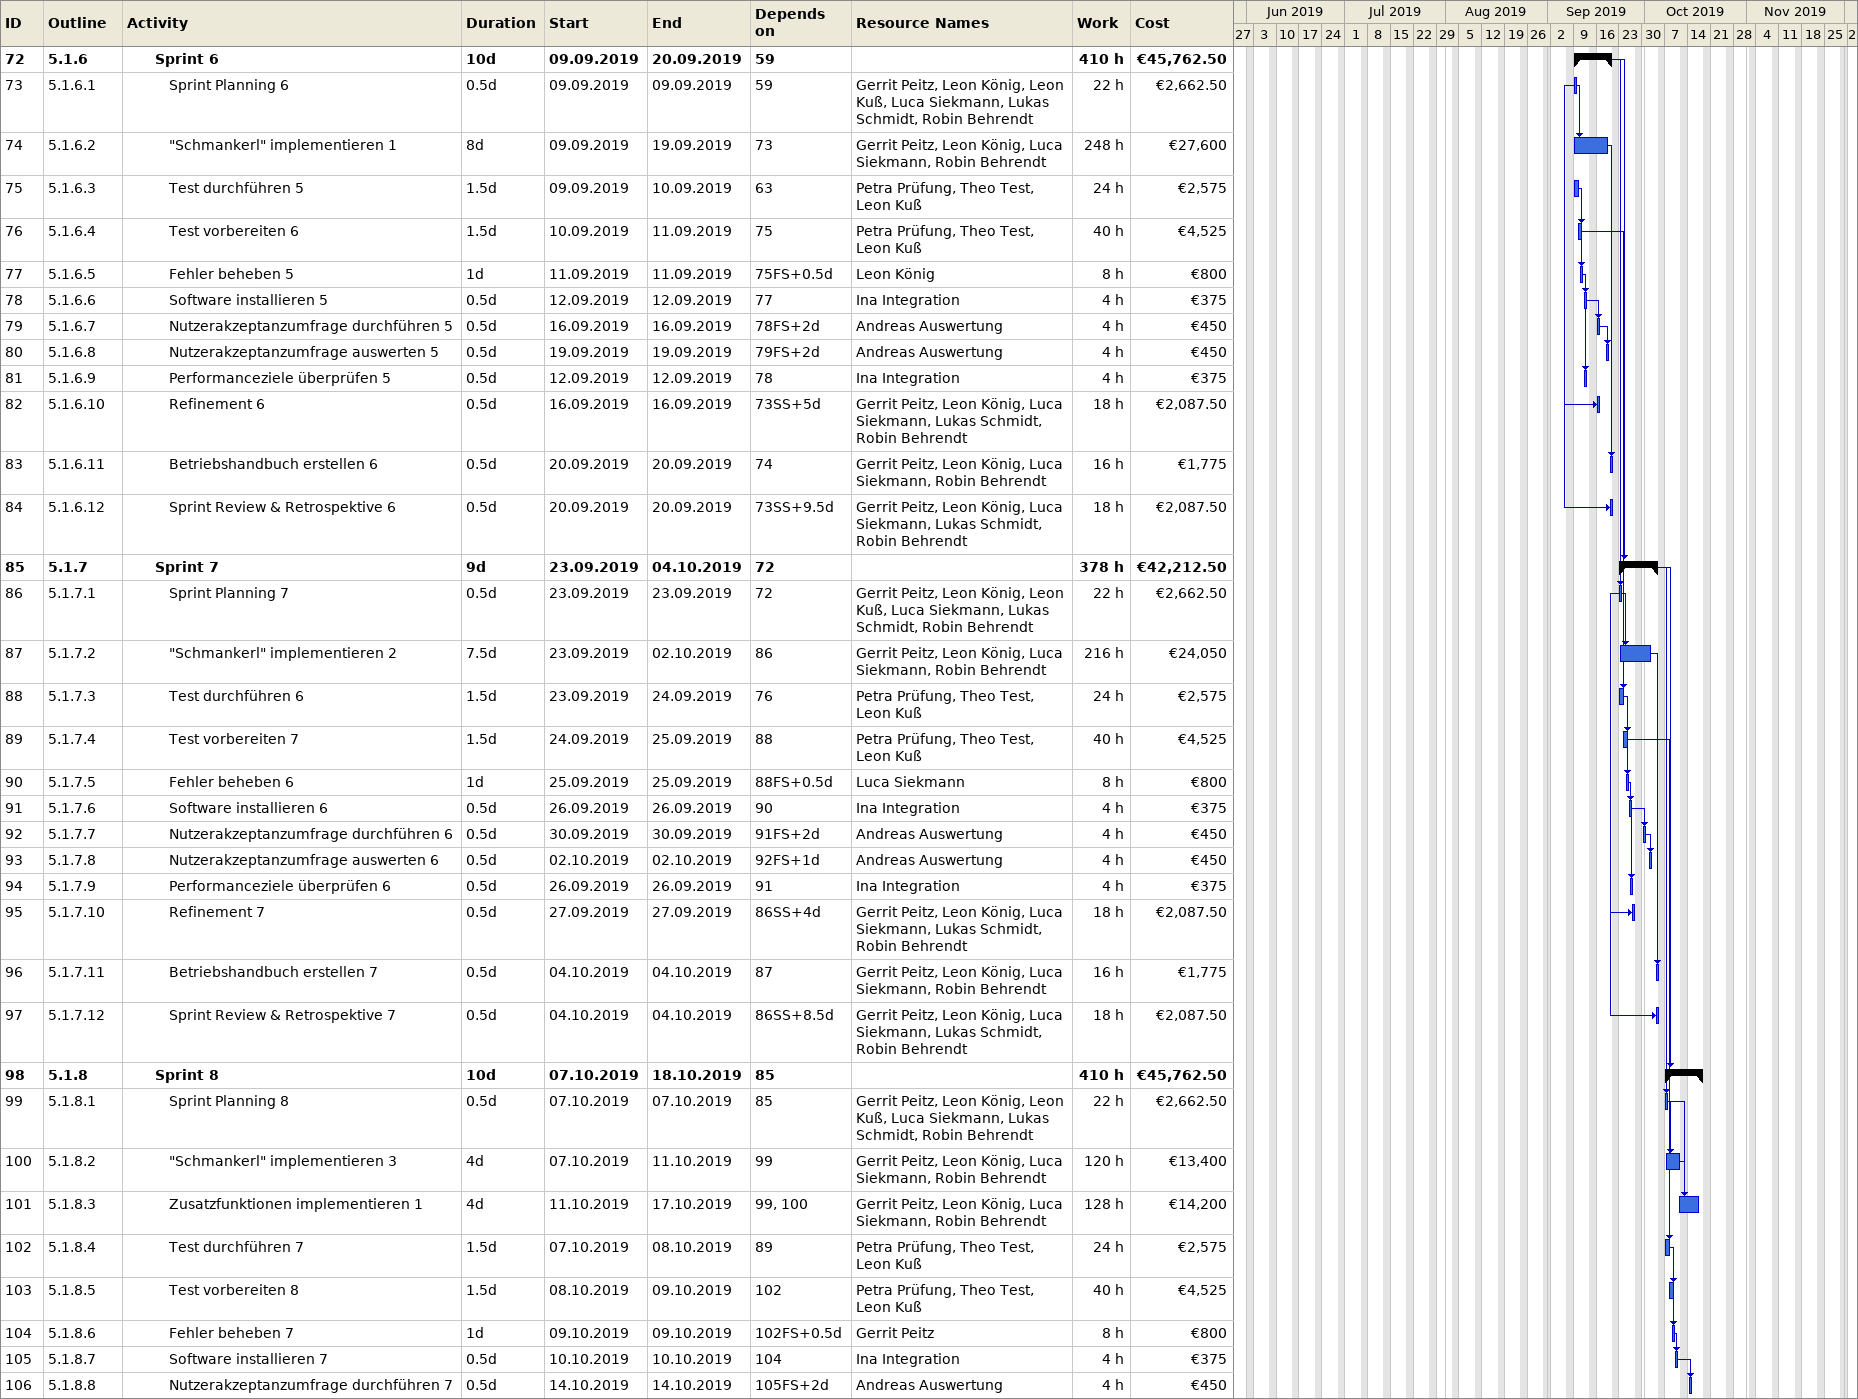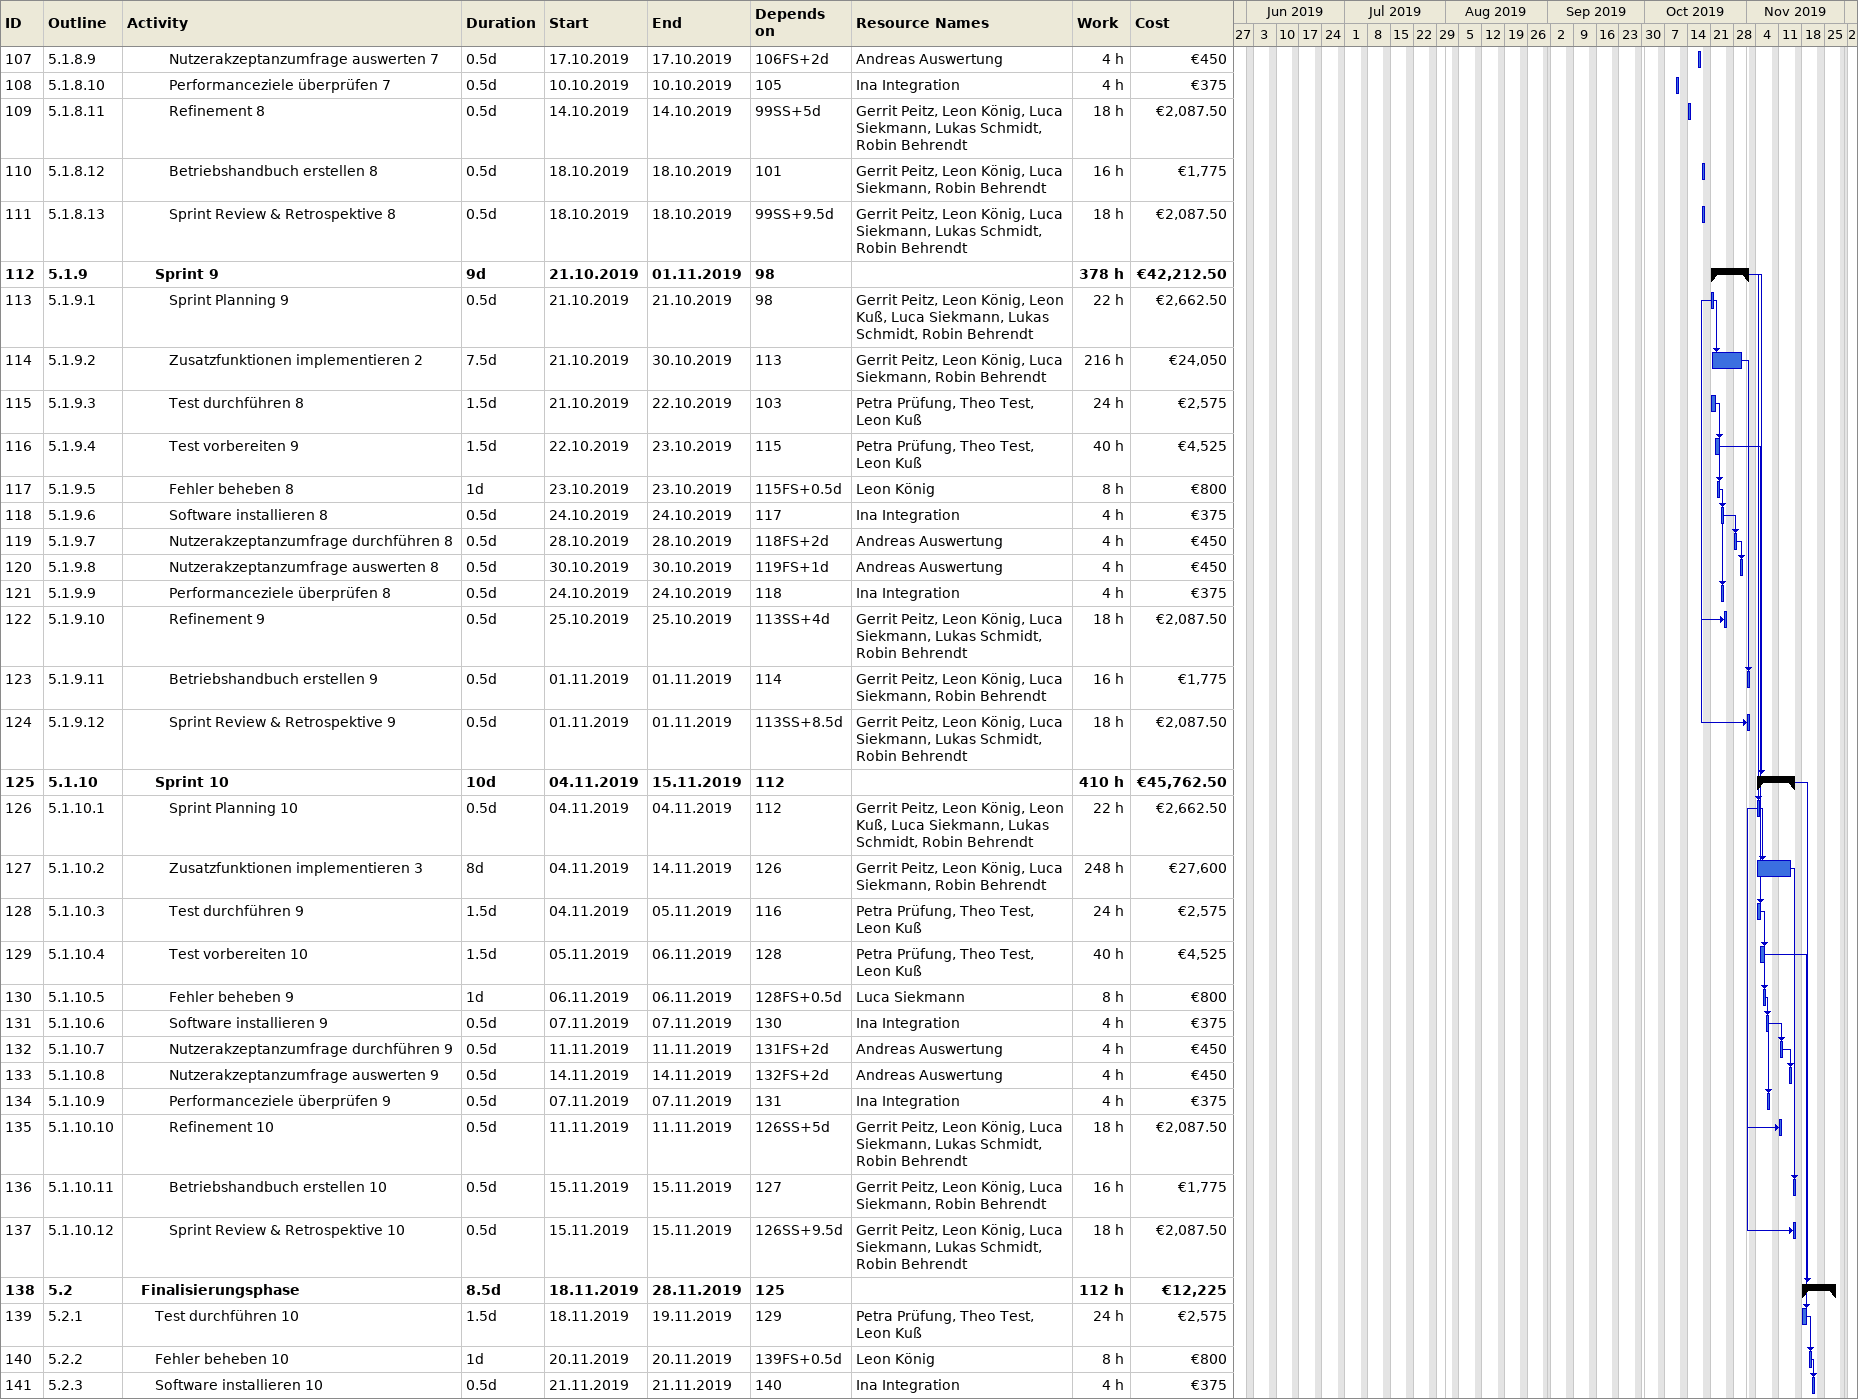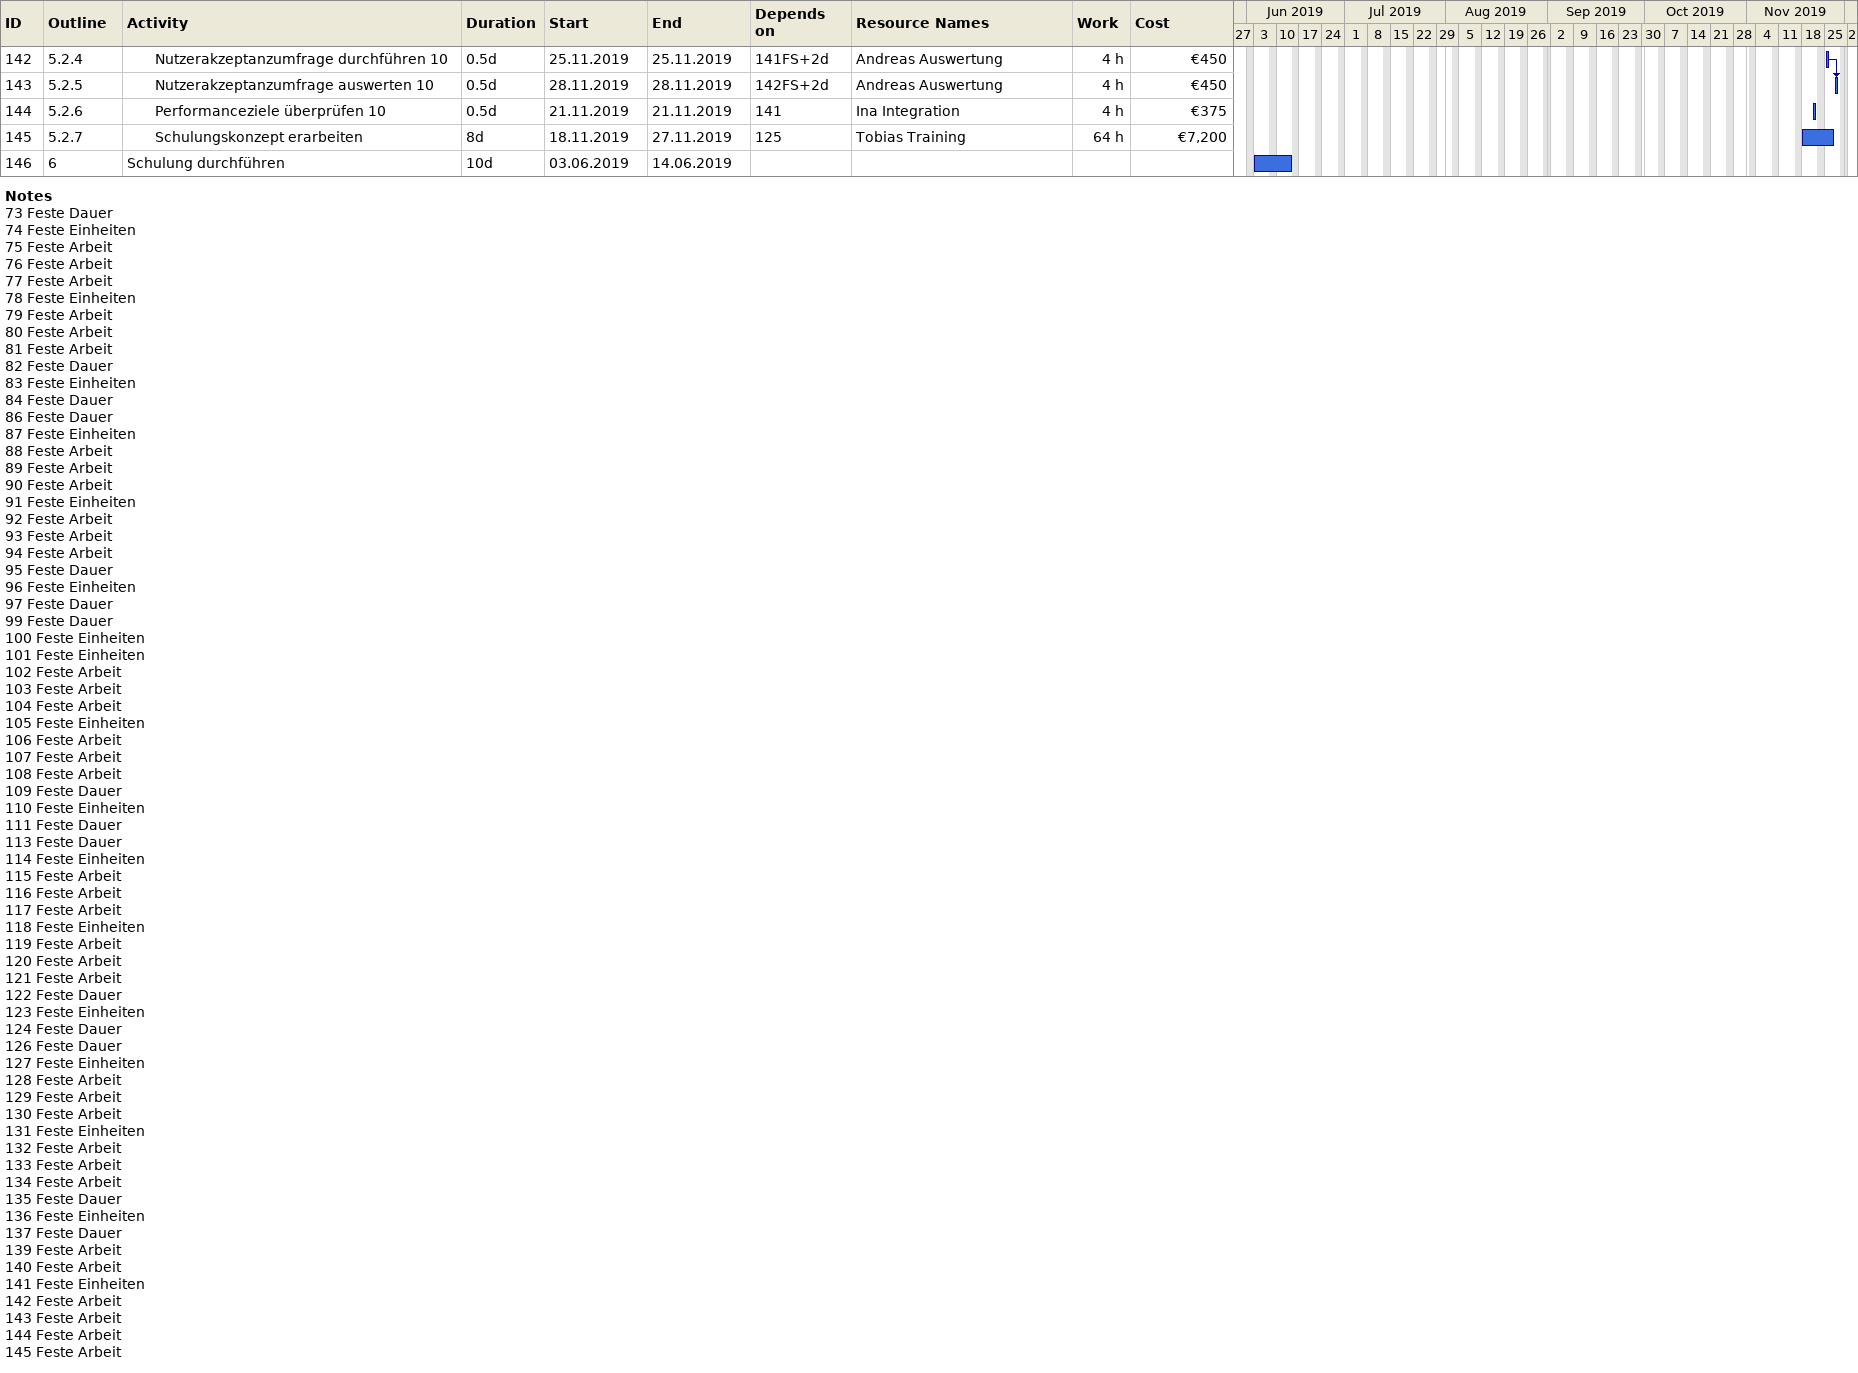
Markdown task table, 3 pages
| ID | WBS | Task | Duration | Start | Finish | Predecessors | Resources | Work (h) | Cost (€) |
|---|---|---|---|---|---|---|---|---|---|
| 72 | 5.1.6 | **Sprint 6** | 10d | 2019-09-09 | 2019-09-20 | 59 |  | 410 | 45762.50 |
| 73 | 5.1.6.1 | Sprint Planning 6 | 0.5d | 2019-09-09 | 2019-09-09 | 59 | Gerrit Peitz, Leon König, Leon Kuß, Luca Siekmann, Lukas Schmidt, Robin Behrendt | 22 | 2662.50 |
| 74 | 5.1.6.2 | "Schmankerl" implementieren 1 | 8d | 2019-09-09 | 2019-09-19 | 73 | Gerrit Peitz, Leon König, Luca Siekmann, Robin Behrendt | 248 | 27600 |
| 75 | 5.1.6.3 | Test durchführen 5 | 1.5d | 2019-09-09 | 2019-09-10 | 63 | Petra Prüfung, Theo Test, Leon Kuß | 24 | 2575 |
| 76 | 5.1.6.4 | Test vorbereiten 6 | 1.5d | 2019-09-10 | 2019-09-11 | 75 | Petra Prüfung, Theo Test, Leon Kuß | 40 | 4525 |
| 77 | 5.1.6.5 | Fehler beheben 5 | 1d | 2019-09-11 | 2019-09-11 | 75FS+0.5d | Leon König | 8 | 800 |
| 78 | 5.1.6.6 | Software installieren 5 | 0.5d | 2019-09-12 | 2019-09-12 | 77 | Ina Integration | 4 | 375 |
| 79 | 5.1.6.7 | Nutzerakzeptanzumfrage durchführen 5 | 0.5d | 2019-09-16 | 2019-09-16 | 78FS+2d | Andreas Auswertung | 4 | 450 |
| 80 | 5.1.6.8 | Nutzerakzeptanzumfrage auswerten 5 | 0.5d | 2019-09-19 | 2019-09-19 | 79FS+2d | Andreas Auswertung | 4 | 450 |
| 81 | 5.1.6.9 | Performanceziele überprüfen 5 | 0.5d | 2019-09-12 | 2019-09-12 | 78 | Ina Integration | 4 | 375 |
| 82 | 5.1.6.10 | Refinement 6 | 0.5d | 2019-09-16 | 2019-09-16 | 73SS+5d | Gerrit Peitz, Leon König, Luca Siekmann, Lukas Schmidt, Robin Behrendt | 18 | 2087.50 |
| 83 | 5.1.6.11 | Betriebshandbuch erstellen 6 | 0.5d | 2019-09-20 | 2019-09-20 | 74 | Gerrit Peitz, Leon König, Luca Siekmann, Robin Behrendt | 16 | 1775 |
| 84 | 5.1.6.12 | Sprint Review & Retrospektive 6 | 0.5d | 2019-09-20 | 2019-09-20 | 73SS+9.5d | Gerrit Peitz, Leon König, Luca Siekmann, Lukas Schmidt, Robin Behrendt | 18 | 2087.50 |
| 85 | 5.1.7 | **Sprint 7** | 9d | 2019-09-23 | 2019-10-04 | 72 |  | 378 | 42212.50 |
| 86 | 5.1.7.1 | Sprint Planning 7 | 0.5d | 2019-09-23 | 2019-09-23 | 72 | Gerrit Peitz, Leon König, Leon Kuß, Luca Siekmann, Lukas Schmidt, Robin Behrendt | 22 | 2662.50 |
| 87 | 5.1.7.2 | "Schmankerl" implementieren 2 | 7.5d | 2019-09-23 | 2019-10-02 | 86 | Gerrit Peitz, Leon König, Luca Siekmann, Robin Behrendt | 216 | 24050 |
| 88 | 5.1.7.3 | Test durchführen 6 | 1.5d | 2019-09-23 | 2019-09-24 | 76 | Petra Prüfung, Theo Test, Leon Kuß | 24 | 2575 |
| 89 | 5.1.7.4 | Test vorbereiten 7 | 1.5d | 2019-09-24 | 2019-09-25 | 88 | Petra Prüfung, Theo Test, Leon Kuß | 40 | 4525 |
| 90 | 5.1.7.5 | Fehler beheben 6 | 1d | 2019-09-25 | 2019-09-25 | 88FS+0.5d | Luca Siekmann | 8 | 800 |
| 91 | 5.1.7.6 | Software installieren 6 | 0.5d | 2019-09-26 | 2019-09-26 | 90 | Ina Integration | 4 | 375 |
| 92 | 5.1.7.7 | Nutzerakzeptanzumfrage durchführen 6 | 0.5d | 2019-09-30 | 2019-09-30 | 91FS+2d | Andreas Auswertung | 4 | 450 |
| 93 | 5.1.7.8 | Nutzerakzeptanzumfrage auswerten 6 | 0.5d | 2019-10-02 | 2019-10-02 | 92FS+1d | Andreas Auswertung | 4 | 450 |
| 94 | 5.1.7.9 | Performanceziele überprüfen 6 | 0.5d | 2019-09-26 | 2019-09-26 | 91 | Ina Integration | 4 | 375 |
| 95 | 5.1.7.10 | Refinement 7 | 0.5d | 2019-09-27 | 2019-09-27 | 86SS+4d | Gerrit Peitz, Leon König, Luca Siekmann, Lukas Schmidt, Robin Behrendt | 18 | 2087.50 |
| 96 | 5.1.7.11 | Betriebshandbuch erstellen 7 | 0.5d | 2019-10-04 | 2019-10-04 | 87 | Gerrit Peitz, Leon König, Luca Siekmann, Robin Behrendt | 16 | 1775 |
| 97 | 5.1.7.12 | Sprint Review & Retrospektive 7 | 0.5d | 2019-10-04 | 2019-10-04 | 86SS+8.5d | Gerrit Peitz, Leon König, Luca Siekmann, Lukas Schmidt, Robin Behrendt | 18 | 2087.50 |
| 98 | 5.1.8 | **Sprint 8** | 10d | 2019-10-07 | 2019-10-18 | 85 |  | 410 | 45762.50 |
| 99 | 5.1.8.1 | Sprint Planning 8 | 0.5d | 2019-10-07 | 2019-10-07 | 85 | Gerrit Peitz, Leon König, Leon Kuß, Luca Siekmann, Lukas Schmidt, Robin Behrendt | 22 | 2662.50 |
| 100 | 5.1.8.2 | "Schmankerl" implementieren 3 | 4d | 2019-10-07 | 2019-10-11 | 99 | Gerrit Peitz, Leon König, Luca Siekmann, Robin Behrendt | 120 | 13400 |
| 101 | 5.1.8.3 | Zusatzfunktionen implementieren 1 | 4d | 2019-10-11 | 2019-10-17 | 99, 100 | Gerrit Peitz, Leon König, Luca Siekmann, Robin Behrendt | 128 | 14200 |
| 102 | 5.1.8.4 | Test durchführen 7 | 1.5d | 2019-10-07 | 2019-10-08 | 89 | Petra Prüfung, Theo Test, Leon Kuß | 24 | 2575 |
| 103 | 5.1.8.5 | Test vorbereiten 8 | 1.5d | 2019-10-08 | 2019-10-09 | 102 | Petra Prüfung, Theo Test, Leon Kuß | 40 | 4525 |
| 104 | 5.1.8.6 | Fehler beheben 7 | 1d | 2019-10-09 | 2019-10-09 | 102FS+0.5d | Gerrit Peitz | 8 | 800 |
| 105 | 5.1.8.7 | Software installieren 7 | 0.5d | 2019-10-10 | 2019-10-10 | 104 | Ina Integration | 4 | 375 |
| 106 | 5.1.8.8 | Nutzerakzeptanzumfrage durchführen 7 | 0.5d | 2019-10-14 | 2019-10-14 | 105FS+2d | Andreas Auswertung | 4 | 450 |
| 107 | 5.1.8.9 | Nutzerakzeptanzumfrage auswerten 7 | 0.5d | 2019-10-17 | 2019-10-17 | 106FS+2d | Andreas Auswertung | 4 | 450 |
| 108 | 5.1.8.10 | Performanceziele überprüfen 7 | 0.5d | 2019-10-10 | 2019-10-10 | 105 | Ina Integration | 4 | 375 |
| 109 | 5.1.8.11 | Refinement 8 | 0.5d | 2019-10-14 | 2019-10-14 | 99SS+5d | Gerrit Peitz, Leon König, Luca Siekmann, Lukas Schmidt, Robin Behrendt | 18 | 2087.50 |
| 110 | 5.1.8.12 | Betriebshandbuch erstellen 8 | 0.5d | 2019-10-18 | 2019-10-18 | 101 | Gerrit Peitz, Leon König, Luca Siekmann, Robin Behrendt | 16 | 1775 |
| 111 | 5.1.8.13 | Sprint Review & Retrospektive 8 | 0.5d | 2019-10-18 | 2019-10-18 | 99SS+9.5d | Gerrit Peitz, Leon König, Luca Siekmann, Lukas Schmidt, Robin Behrendt | 18 | 2087.50 |
| 112 | 5.1.9 | **Sprint 9** | 9d | 2019-10-21 | 2019-11-01 | 98 |  | 378 | 42212.50 |
| 113 | 5.1.9.1 | Sprint Planning 9 | 0.5d | 2019-10-21 | 2019-10-21 | 98 | Gerrit Peitz, Leon König, Leon Kuß, Luca Siekmann, Lukas Schmidt, Robin Behrendt | 22 | 2662.50 |
| 114 | 5.1.9.2 | Zusatzfunktionen implementieren 2 | 7.5d | 2019-10-21 | 2019-10-30 | 113 | Gerrit Peitz, Leon König, Luca Siekmann, Robin Behrendt | 216 | 24050 |
| 115 | 5.1.9.3 | Test durchführen 8 | 1.5d | 2019-10-21 | 2019-10-22 | 103 | Petra Prüfung, Theo Test, Leon Kuß | 24 | 2575 |
| 116 | 5.1.9.4 | Test vorbereiten 9 | 1.5d | 2019-10-22 | 2019-10-23 | 115 | Petra Prüfung, Theo Test, Leon Kuß | 40 | 4525 |
| 117 | 5.1.9.5 | Fehler beheben 8 | 1d | 2019-10-23 | 2019-10-23 | 115FS+0.5d | Leon König | 8 | 800 |
| 118 | 5.1.9.6 | Software installieren 8 | 0.5d | 2019-10-24 | 2019-10-24 | 117 | Ina Integration | 4 | 375 |
| 119 | 5.1.9.7 | Nutzerakzeptanzumfrage durchführen 8 | 0.5d | 2019-10-28 | 2019-10-28 | 118FS+2d | Andreas Auswertung | 4 | 450 |
| 120 | 5.1.9.8 | Nutzerakzeptanzumfrage auswerten 8 | 0.5d | 2019-10-30 | 2019-10-30 | 119FS+1d | Andreas Auswertung | 4 | 450 |
| 121 | 5.1.9.9 | Performanceziele überprüfen 8 | 0.5d | 2019-10-24 | 2019-10-24 | 118 | Ina Integration | 4 | 375 |
| 122 | 5.1.9.10 | Refinement 9 | 0.5d | 2019-10-25 | 2019-10-25 | 113SS+4d | Gerrit Peitz, Leon König, Luca Siekmann, Lukas Schmidt, Robin Behrendt | 18 | 2087.50 |
| 123 | 5.1.9.11 | Betriebshandbuch erstellen 9 | 0.5d | 2019-11-01 | 2019-11-01 | 114 | Gerrit Peitz, Leon König, Luca Siekmann, Robin Behrendt | 16 | 1775 |
| 124 | 5.1.9.12 | Sprint Review & Retrospektive 9 | 0.5d | 2019-11-01 | 2019-11-01 | 113SS+8.5d | Gerrit Peitz, Leon König, Luca Siekmann, Lukas Schmidt, Robin Behrendt | 18 | 2087.50 |
| 125 | 5.1.10 | **Sprint 10** | 10d | 2019-11-04 | 2019-11-15 | 112 |  | 410 | 45762.50 |
| 126 | 5.1.10.1 | Sprint Planning 10 | 0.5d | 2019-11-04 | 2019-11-04 | 112 | Gerrit Peitz, Leon König, Leon Kuß, Luca Siekmann, Lukas Schmidt, Robin Behrendt | 22 | 2662.50 |
| 127 | 5.1.10.2 | Zusatzfunktionen implementieren 3 | 8d | 2019-11-04 | 2019-11-14 | 126 | Gerrit Peitz, Leon König, Luca Siekmann, Robin Behrendt | 248 | 27600 |
| 128 | 5.1.10.3 | Test durchführen 9 | 1.5d | 2019-11-04 | 2019-11-05 | 116 | Petra Prüfung, Theo Test, Leon Kuß | 24 | 2575 |
| 129 | 5.1.10.4 | Test vorbereiten 10 | 1.5d | 2019-11-05 | 2019-11-06 | 128 | Petra Prüfung, Theo Test, Leon Kuß | 40 | 4525 |
| 130 | 5.1.10.5 | Fehler beheben 9 | 1d | 2019-11-06 | 2019-11-06 | 128FS+0.5d | Luca Siekmann | 8 | 800 |
| 131 | 5.1.10.6 | Software installieren 9 | 0.5d | 2019-11-07 | 2019-11-07 | 130 | Ina Integration | 4 | 375 |
| 132 | 5.1.10.7 | Nutzerakzeptanzumfrage durchführen 9 | 0.5d | 2019-11-11 | 2019-11-11 | 131FS+2d | Andreas Auswertung | 4 | 450 |
| 133 | 5.1.10.8 | Nutzerakzeptanzumfrage auswerten 9 | 0.5d | 2019-11-14 | 2019-11-14 | 132FS+2d | Andreas Auswertung | 4 | 450 |
| 134 | 5.1.10.9 | Performanceziele überprüfen 9 | 0.5d | 2019-11-07 | 2019-11-07 | 131 | Ina Integration | 4 | 375 |
| 135 | 5.1.10.10 | Refinement 10 | 0.5d | 2019-11-11 | 2019-11-11 | 126SS+5d | Gerrit Peitz, Leon König, Luca Siekmann, Lukas Schmidt, Robin Behrendt | 18 | 2087.50 |
| 136 | 5.1.10.11 | Betriebshandbuch erstellen 10 | 0.5d | 2019-11-15 | 2019-11-15 | 127 | Gerrit Peitz, Leon König, Luca Siekmann, Robin Behrendt | 16 | 1775 |
| 137 | 5.1.10.12 | Sprint Review & Retrospektive 10 | 0.5d | 2019-11-15 | 2019-11-15 | 126SS+9.5d | Gerrit Peitz, Leon König, Luca Siekmann, Lukas Schmidt, Robin Behrendt | 18 | 2087.50 |
| 138 | 5.2 | **Finalisierungsphase** | 8.5d | 2019-11-18 | 2019-11-28 | 125 |  | 112 | 12225 |
| 139 | 5.2.1 | Test durchführen 10 | 1.5d | 2019-11-18 | 2019-11-19 | 129 | Petra Prüfung, Theo Test, Leon Kuß | 24 | 2575 |
| 140 | 5.2.2 | Fehler beheben 10 | 1d | 2019-11-20 | 2019-11-20 | 139FS+0.5d | Leon König | 8 | 800 |
| 141 | 5.2.3 | Software installieren 10 | 0.5d | 2019-11-21 | 2019-11-21 | 140 | Ina Integration | 4 | 375 |
| 142 | 5.2.4 | Nutzerakzeptanzumfrage durchführen 10 | 0.5d | 2019-11-25 | 2019-11-25 | 141FS+2d | Andreas Auswertung | 4 | 450 |
| 143 | 5.2.5 | Nutzerakzeptanzumfrage auswerten 10 | 0.5d | 2019-11-28 | 2019-11-28 | 142FS+2d | Andreas Auswertung | 4 | 450 |
| 144 | 5.2.6 | Performanceziele überprüfen 10 | 0.5d | 2019-11-21 | 2019-11-21 | 141 | Ina Integration | 4 | 375 |
| 145 | 5.2.7 | Schulungskonzept erarbeiten | 8d | 2019-11-18 | 2019-11-27 | 125 | Tobias Training | 64 | 7200 |
| 146 | 6 | Schulung durchführen | 10d | 2019-06-03 | 2019-06-14 |  |  |  |  |

Notes
- 73: Feste Dauer
- 74: Feste Einheiten
- 75: Feste Arbeit
- 76: Feste Arbeit
- 77: Feste Arbeit
- 78: Feste Einheiten
- 79: Feste Arbeit
- 80: Feste Arbeit
- 81: Feste Arbeit
- 82: Feste Dauer
- 83: Feste Einheiten
- 84: Feste Dauer
- 86: Feste Dauer
- 87: Feste Einheiten
- 88: Feste Arbeit
- 89: Feste Arbeit
- 90: Feste Arbeit
- 91: Feste Einheiten
- 92: Feste Arbeit
- 93: Feste Arbeit
- 94: Feste Arbeit
- 95: Feste Dauer
- 96: Feste Einheiten
- 97: Feste Dauer
- 99: Feste Dauer
- 100: Feste Einheiten
- 101: Feste Einheiten
- 102: Feste Arbeit
- 103: Feste Arbeit
- 104: Feste Arbeit
- 105: Feste Einheiten
- 106: Feste Arbeit
- 107: Feste Arbeit
- 108: Feste Arbeit
- 109: Feste Dauer
- 110: Feste Einheiten
- 111: Feste Dauer
- 113: Feste Dauer
- 114: Feste Einheiten
- 115: Feste Arbeit
- 116: Feste Arbeit
- 117: Feste Arbeit
- 118: Feste Einheiten
- 119: Feste Arbeit
- 120: Feste Arbeit
- 121: Feste Arbeit
- 122: Feste Dauer
- 123: Feste Einheiten
- 124: Feste Dauer
- 126: Feste Dauer
- 127: Feste Einheiten
- 128: Feste Arbeit
- 129: Feste Arbeit
- 130: Feste Arbeit
- 131: Feste Einheiten
- 132: Feste Arbeit
- 133: Feste Arbeit
- 134: Feste Arbeit
- 135: Feste Dauer
- 136: Feste Einheiten
- 137: Feste Dauer
- 139: Feste Arbeit
- 140: Feste Arbeit
- 141: Feste Einheiten
- 142: Feste Arbeit
- 143: Feste Arbeit
- 144: Feste Arbeit
- 145: Feste Arbeit
